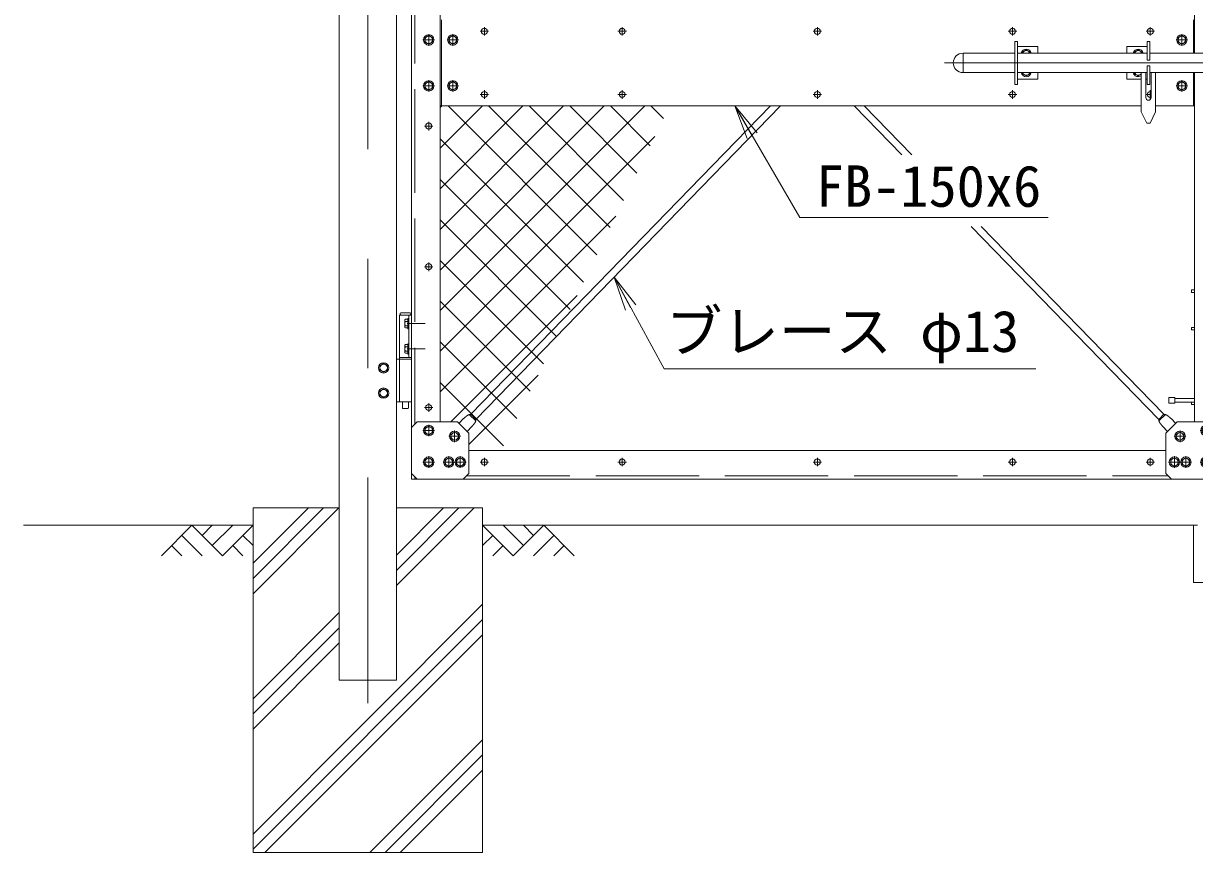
# Model space of a CAD drawing. Units: millimetres, scale not verified. Extents: x -6300 to 6300, y -4455 to 4455.
# Drawn here: x -4259 to -2219, y -1408 to 36 of the extents above; entities that cross this region are included whole.
import ezdxf
from ezdxf.enums import TextEntityAlignment as Align

# ---------------------------------------------------------------- set-up
doc = ezdxf.new("R2010")
doc.units = ezdxf.units.MM
doc.header["$LTSCALE"] = 30
doc.linetypes.add('DASHED', pattern=[7.5, 6, -1.5])
doc.linetypes.add('USER1', pattern=[50.8, 31.75, -6.35, 6.35, -6.35])
for name, color, linetype, lineweight in [('0-1_D-STR1', 1, 'Continuous', 18), ('0-2_D-BMK', 2, 'USER1', 13), ('0-3_D-STR4', 7, 'Continuous', 9), ('0-4_D-BGD', 7, 'Continuous', 9), ('0-5_D-DCR-HCH', 7, 'Continuous', 9), ('0-6_D-STR-DIM', 7, 'Continuous', 9), ('0-7_0', 7, 'Continuous', 9), ('0-8_D-STR-TXT', 7, 'Continuous', 9), ('0-9_D-STR3', 3, 'Continuous', 13), ('0-A_D-STR2', 7, 'Continuous', 9)]:
    doc.layers.add(name, color=color, linetype=linetype, lineweight=lineweight)
doc.styles.add('ＭＳ ゴシック', font='')
doc.styles.get('ＭＳ ゴシック').set_extended_font_data('MS Gothic')

# ---------------------------------------------------------------- blocks, each defined once
blk = doc.blocks.new('U29')
at = {"layer": '0-2_D-BMK'}
for p, q in [((300, 0), (-300, 0)), ((0, -300), (0, 300))]:
    blk.add_line(p, q, dxfattribs=at)
at = {"layer": '0-9_D-STR3'}
blk.add_lwpolyline([(194.9, 112.5), (0, 225), (-194.9, 112.5), (-194.9, -112.5), (0, -225), (194.9, -112.5)], close=True, dxfattribs=at)
for radius in [270, 194.9]:
    blk.add_circle((0, 0), radius, dxfattribs=at)
blk = doc.blocks.new('U50')
at = {"layer": '0-9_D-STR3'}
blk.add_line((2700, -2400), (2100, -3000), dxfattribs=at)
blk.add_lwpolyline([(2700, -2400), (2700, -300), (2400, 0), (0, 0), (-300, -300), (-300, -2700), (0, -3000), (2100, -3000)], dxfattribs=at)
at = {"layer": '0-6_D-STR-DIM'}
for p in [(600, -900), (1650.1, -900), (2250.1, -900), (600, -2550), (1956.2, -2243.8)]:
    blk.add_blockref('U29', p, dxfattribs=at)
blk = doc.blocks.new('U53')
at = {"layer": '0-2_D-BMK'}
for p, q in [((721.6, -450), (-409.6, -450)), ((721.6, -1770), (-409.6, -1770))]:
    blk.add_line(p, q, dxfattribs=at)
at = {"layer": '0-9_D-STR3'}
for p, q in [((-630, 0), (0, 0)), ((-630, 0), (-630, -4530)), ((-75, 120), (-555, 120)), ((-555, 0), (-75, 0)), ((-135, 0), (-135, -2220)), ((0, 0), (0, -4530)), ((-348, -281.1), (-348, -618.9)), ((-315.6, -225), (-183, -225)), ((-315.6, -337.2), (-183, -337.2)), ((-315.6, -562.8), (-183, -562.8)), ((-183, -180), (-135, -180)), ((-183, -225), (-183, -675)), ((-135, -180), (-135, -720)), ((-315.6, -675), (-183, -675)), ((-348, -1601.1), (-348, -1938.9)), ((-315.6, -1545), (-183, -1545)), ((-315.6, -1657.2), (-183, -1657.2)), ((-183, -1500), (-135, -1500)), ((-183, -1545), (-183, -1995)), ((-135, -1500), (-135, -2040)), ((-780, -2310), (-630, -2310)), ((-630, -2220), (0, -2220)), ((-630, -2310), (0, -2310)), ((-315.6, -1882.8), (-183, -1882.8)), ((-315.6, -1995), (-183, -1995)), ((-1455, -2535), (-1650, -2647.2)), ((-1650, -2647.2), (-1650, -2872.8)), ((-1455, -2985), (-1650, -2872.8)), ((-1455, -2535), (-1260, -2647.2)), ((-1455, -2985), (-1260, -2872.8)), ((-1260, -2647.2), (-1260, -2872.8)), ((-1455, -3855), (-1650, -3967.2)), ((-1650, -4192.8), (-1650, -3967.2)), ((-1455, -4305), (-1650, -4192.8)), ((-1455, -3855), (-1260, -3967.2)), ((-1455, -4305), (-1260, -4192.8)), ((-1260, -4192.8), (-1260, -3967.2)), ((-780, -4530), (-630, -4530)), ((-630, -4530), (0, -4530)), ((-475.5, -4530), (-475.5, -4860)), ((-475.5, -4860), (-445.5, -4890)), ((-445.5, -4890), (-184.5, -4890)), ((-184.5, -4890), (-154.5, -4860)), ((-154.5, -4530), (-154.5, -4860))]:
    blk.add_line(p, q, dxfattribs=at)
for points in [[(-183, -180), (-183, -720), (-135, -720)], [(-183, -1500), (-183, -2040), (-135, -2040)]]:
    blk.add_lwpolyline(points, dxfattribs=at)
for centre, radius in [((-1455, -2760), 270), ((-1455, -2760), 195), ((-1455, -4080), 270), ((-1455, -4080), 195)]:
    blk.add_circle(centre, radius, dxfattribs=at)
for centre, radius, start, end in [((-537.5, 60), 62.5, 106.2602, 253.7398), ((-92.5, 60), 62.5, 286.2602, 73.7398), ((-283.2, -281.1), 64.8, 120, 240), ((-135.6, -450), 212.4, 147.93138, 212.06862), ((-283.2, -618.9), 64.8, 120, 240), ((-283.2, -1601.1), 64.8, 120, 240), ((-135.6, -1770), 212.4, 147.93138, 212.06862), ((-283.2, -1938.9), 64.8, 120, 240)]:
    blk.add_arc(centre, radius, start, end, dxfattribs=at)
blk = doc.blocks.new('_Open')
at = {"layer": '0-7_0'}
blk.add_line((-30, 5), (0, 0), dxfattribs=at)
blk.add_lwpolyline([(-30, -5), (0, 0), (-30, 0)], dxfattribs=at)

msp = doc.modelspace()

# ---------------------------------------------------------------- linework, layer by layer
at = {"layer": '0-1_D-STR1'}
for p, q in [((-3709.41, 717.16), (-3709.41, -1107.84)), ((-3583.41, 602.16), (-3583.41, -667.84)), ((-3533.41, 592.16), (-3533.41, -657.84)), ((-2219.41, 592.16), (-2219.41, -15.84)), ((-3531.41, 42.16), (-3531.41, -107.84)), ((-2221.41, 42.16), (-2221.41, -15.84)), ((-2221.41, -49.84), (-2221.41, -107.84)), ((-2219.41, -49.84), (-2219.41, -657.84)), ((-2312.16, -107.84), (-3533.41, -107.84)), ((-2219.41, -107.84), (-2287.16, -107.84)), ((-3483.41, -707.84), (-2269.41, -707.84)), ((-3583.41, -747.84), (-3583.41, -757.84)), ((-3583.41, -757.84), (-3573.41, -757.84)), ((-3493.41, -757.84), (-2259.41, -757.84))]:
    msp.add_line(p, q, dxfattribs=at)
at = {"layer": '0-1_D-STR1', "linetype": 'DASHED'}
for p, q in [((-3577.41, 596.16), (-3577.41, -661.84)), ((-3577.41, -753.84), (-3577.41, -757.84)), ((-3487.41, -751.84), (-2265.41, -751.84))]:
    msp.add_line(p, q, dxfattribs=at)
at = {"layer": '0-1_D-STR1'}
msp.add_lwpolyline([(-3709.41, -1107.84), (-3609.41, -1107.84), (-3609.41, 717.16)], dxfattribs=at)
at = {"layer": '0-2_D-BMK'}
for p, q in [((-3659.41, 769.16), (-3659.41, -1147.84)), ((-3463.85, 22.16), (-3448.97, 22.16)), ((-3456.41, 29.6), (-3456.41, 14.72)), ((-3223.85, 22.16), (-3208.97, 22.16)), ((-3216.41, 29.6), (-3216.41, 14.72)), ((-2883.85, 22.16), (-2868.97, 22.16)), ((-2876.41, 29.6), (-2876.41, 14.72)), ((-2543.85, 22.16), (-2528.97, 22.16)), ((-2536.41, 29.6), (-2536.41, 14.72)), ((-2303.85, 22.16), (-2288.97, 22.16)), ((-2296.41, 29.6), (-2296.41, 14.72)), ((-1724.66, -32.84), (-2654.66, -32.84)), ((-3456.41, -95.28), (-3456.41, -80.4)), ((-3216.41, -95.28), (-3216.41, -80.4)), ((-2876.41, -95.28), (-2876.41, -80.4)), ((-2536.41, -95.28), (-2536.41, -80.4)), ((-2296.41, -95.28), (-2296.41, -80.4)), ((-3463.85, -87.84), (-3448.97, -87.84)), ((-3223.85, -87.84), (-3208.97, -87.84)), ((-2883.85, -87.84), (-2868.97, -87.84)), ((-2543.85, -87.84), (-2528.97, -87.84)), ((-2303.85, -87.84), (-2295.16, -87.84)), ((-3553.41, -135.4), (-3553.41, -150.28)), ((-3560.85, -142.84), (-3545.97, -142.84)), ((-3553.41, -380.4), (-3553.41, -395.28)), ((-3560.85, -387.84), (-3545.97, -387.84)), ((-3553.41, -625.4), (-3553.41, -640.28)), ((-3560.85, -632.84), (-3545.97, -632.84)), ((-3463.85, -727.84), (-3448.97, -727.84)), ((-3456.41, -720.4), (-3456.41, -735.28)), ((-3223.85, -727.84), (-3208.97, -727.84)), ((-3216.41, -720.4), (-3216.41, -735.28)), ((-2883.85, -727.84), (-2868.97, -727.84)), ((-2876.41, -720.4), (-2876.41, -735.28)), ((-2543.85, -727.84), (-2528.97, -727.84)), ((-2536.41, -720.4), (-2536.41, -735.28)), ((-2303.85, -727.84), (-2288.97, -727.84)), ((-2296.41, -720.4), (-2296.41, -735.28))]:
    msp.add_line(p, q, dxfattribs=at)
at = {"layer": '0-3_D-STR4'}
for p, q in [((-3709.41, -807.84), (-3859.41, -807.84)), ((-3859.41, -807.84), (-3859.41, -1407.84)), ((-3459.41, -807.84), (-3609.41, -807.84)), ((-3459.41, -807.84), (-3459.41, -1407.84)), ((-3859.41, -1407.84), (-3459.41, -1407.84))]:
    msp.add_line(p, q, dxfattribs=at)
at = {"layer": '0-4_D-BGD'}
for p, q in [((-3859.41, -837.84), (-4259.41, -837.84)), ((-3459.41, -837.84), (-2213.91, -837.84))]:
    msp.add_line(p, q, dxfattribs=at)
at = {"layer": '0-5_D-DCR-HCH'}
for p, q in [((-3859.41, -957.22), (-3710.03, -807.84)), ((-3859.41, -930.71), (-3736.54, -807.84)), ((-3859.41, -904.19), (-3763.06, -807.84)), ((-3609.41, -942.93), (-3474.32, -807.84)), ((-3609.41, -916.41), (-3500.84, -807.84)), ((-3609.41, -889.89), (-3527.36, -807.84)), ((-3965.84, -837.84), (-4019.05, -891.05)), ((-3983.57, -855.57), (-3947.94, -891.05)), ((-3965.84, -837.84), (-3912.62, -891.05)), ((-3948.19, -855.67), (-3930.36, -837.84)), ((-3930.36, -873.31), (-3894.89, -837.84)), ((-3912.62, -891.05), (-3859.41, -837.84)), ((-3877.15, -855.57), (-3859.41, -873.23)), ((-3406.2, -891.05), (-3459.41, -837.84)), ((-3441.67, -855.57), (-3459.41, -873.23)), ((-3388.46, -873.31), (-3423.94, -837.84)), ((-3352.99, -837.84), (-3406.2, -891.05)), ((-3370.72, -855.57), (-3388.46, -837.84)), ((-3335.25, -855.57), (-3370.89, -891.05)), ((-3352.99, -837.84), (-3299.78, -891.05)), ((-4001.31, -873.31), (-3983.49, -891.05)), ((-3894.89, -873.31), (-3877.07, -891.05)), ((-3423.94, -873.31), (-3441.76, -891.05)), ((-3317.51, -873.31), (-3335.33, -891.05)), ((-3859.41, -1375.6), (-3459.41, -975.6)), ((-3859.41, -1139.89), (-3709.41, -989.89)), ((-3859.41, -1402.11), (-3459.41, -1002.11)), ((-3859.41, -1166.41), (-3709.41, -1016.41)), ((-3838.62, -1407.84), (-3459.41, -1028.63)), ((-3859.41, -1192.93), (-3709.41, -1042.93)), ((-3655.95, -1407.84), (-3459.41, -1211.3)), ((-3629.43, -1407.84), (-3459.41, -1237.82)), ((-3602.92, -1407.84), (-3459.41, -1264.33))]:
    msp.add_line(p, q, dxfattribs=at)
at = {"layer": '0-8_D-STR-TXT'}
for points in [[(-2474.41, -302.26), (-2906.97, -302.26), (-3019.26, -109.57)], [(-2495.99, -565.46), (-3143.36, -565.46), (-3229.39, -407.72)]]:
    msp.add_lwpolyline(points, dxfattribs=at)
at = {"layer": '0-9_D-STR3'}
for p, q in [((-2532.41, 4.66), (-2532.41, -70.34)), ((-2532.41, 4.66), (-2527.91, 4.66)), ((-2527.91, 4.66), (-2527.91, -70.34)), ((-2301.91, 4.66), (-2301.91, -27.84)), ((-2297.41, 4.66), (-2301.91, 4.66)), ((-2297.41, 4.66), (-2297.41, -27.84)), ((-2622.66, -15.84), (-2622.66, -49.84)), ((-2532.41, -15.84), (-2622.66, -15.84)), ((-2527.91, -4.34), (-2492.41, -4.34)), ((-2301.91, -15.84), (-2527.91, -15.84)), ((-2512.41, -10.34), (-2518.91, -14.08)), ((-2518.91, -14.08), (-2518.91, -15.84)), ((-2512.41, -10.34), (-2505.91, -14.08)), ((-2505.91, -14.08), (-2505.91, -15.84)), ((-2492.41, -4.34), (-2492.41, -15.84)), ((-2337.41, -4.34), (-2337.41, -15.84)), ((-2301.91, -4.34), (-2337.41, -4.34)), ((-2317.41, -10.34), (-2323.91, -14.08)), ((-2323.91, -14.08), (-2323.91, -15.84)), ((-2317.41, -10.34), (-2310.91, -14.08)), ((-2310.91, -14.08), (-2310.91, -15.84)), ((-2021.41, -15.84), (-2297.41, -15.84)), ((-2297.41, -27.84), (-2301.91, -27.84)), ((-2301.91, -37.84), (-2301.91, -70.34)), ((-2297.41, -37.84), (-2301.91, -37.84)), ((-2297.41, -37.84), (-2297.41, -70.34)), ((-2532.41, -49.84), (-2622.66, -49.84)), ((-2301.91, -49.84), (-2527.91, -49.84)), ((-2518.91, -49.84), (-2518.91, -51.6)), ((-2512.41, -55.34), (-2518.91, -51.6)), ((-2512.41, -55.34), (-2505.91, -51.6)), ((-2505.91, -49.84), (-2505.91, -51.6)), ((-2492.41, -49.84), (-2492.41, -61.34)), ((-2337.41, -49.84), (-2337.41, -61.34)), ((-2323.91, -49.84), (-2323.91, -51.6)), ((-2317.41, -55.34), (-2323.91, -51.6)), ((-2317.41, -55.34), (-2312.16, -52.32)), ((-2312.16, -49.84), (-2312.16, -117.84)), ((-2304.16, -49.84), (-2304.16, -93.34)), ((-2021.41, -49.84), (-2297.41, -49.84)), ((-2295.16, -49.84), (-2295.16, -93.34)), ((-2287.16, -49.84), (-2287.16, -117.84)), ((-2532.41, -70.34), (-2527.91, -70.34)), ((-2527.91, -61.34), (-2492.41, -61.34)), ((-2312.16, -61.34), (-2337.41, -61.34)), ((-2301.91, -61.34), (-2304.16, -61.34)), ((-2297.41, -70.34), (-2301.91, -70.34)), ((-2958.19, -107.84), (-3480.2, -644.71)), ((-2940.48, -107.84), (-3471.09, -653.57)), ((-2812.34, -107.84), (-2729.49, -193.05)), ((-2794.63, -107.84), (-2711.78, -193.05)), ((-2302.66, -137.84), (-2312.16, -117.84)), ((-2296.66, -137.84), (-2287.16, -117.84)), ((-2296.66, -137.84), (-2302.66, -137.84)), ((-2608.52, -317.46), (-2281.73, -653.57)), ((-2590.81, -317.46), (-2272.62, -644.71)), ((-2219.41, -427.84), (-2224.41, -427.84)), ((-2224.41, -427.84), (-2224.41, -432.34)), ((-2219.41, -432.34), (-2224.41, -432.34)), ((-2219.41, -493.34), (-2224.41, -493.34)), ((-2224.41, -493.34), (-2224.41, -497.84)), ((-2219.41, -497.84), (-2224.41, -497.84)), ((-2263.91, -625.34), (-2263.91, -615.34)), ((-2253.91, -615.34), (-2263.91, -615.34)), ((-2253.91, -625.34), (-2263.91, -625.34)), ((-2253.91, -625.34), (-2253.91, -615.34)), ((-2253.91, -617.34), (-2219.41, -617.34)), ((-2219.41, -623.34), (-2253.91, -623.34)), ((-2224.41, -623.34), (-2224.41, -627.84)), ((-2219.41, -627.84), (-2224.41, -627.84)), ((-3500.69, -660.55), (-3492.58, -652.21)), ((-3482.64, -645.13), (-3471.44, -656.02)), ((-3480.2, -644.71), (-3471.09, -653.57)), ((-2272.62, -644.71), (-2281.73, -653.57)), ((-2270.18, -645.13), (-2281.38, -656.02)), ((-2252.13, -660.55), (-2260.25, -652.21)), ((-3486.55, -674.7), (-3478.24, -666.15)), ((-2266.27, -674.7), (-2274.59, -666.15)), ((-2221.41, -837.84), (-2221.41, -937.84))]:
    msp.add_line(p, q, dxfattribs=at)
for points in [[(-3488.7, -648.82), (-3488.89, -648.97), (-3489.08, -649.13), (-3489.27, -649.29), (-3489.46, -649.45), (-3489.64, -649.61), (-3489.83, -649.77), (-3490.02, -649.93), (-3490.21, -650.09), (-3490.39, -650.25), (-3490.58, -650.41), (-3490.76, -650.57), (-3490.95, -650.73), (-3491.13, -650.89), (-3491.31, -651.05), (-3491.5, -651.22), (-3491.68, -651.38), (-3491.86, -651.54), (-3492.04, -651.71), (-3492.22, -651.87), (-3492.4, -652.04), (-3492.58, -652.21)], [(-3480.2, -644.71), (-3480.44, -644.75), (-3480.69, -644.79), (-3480.93, -644.82), (-3481.18, -644.86), (-3481.42, -644.9), (-3481.66, -644.93), (-3481.91, -644.98), (-3482.15, -645.02), (-3482.39, -645.07), (-3482.63, -645.12), (-3482.87, -645.18), (-3483.1, -645.25), (-3483.33, -645.32), (-3483.56, -645.4), (-3483.79, -645.49), (-3484.01, -645.58), (-3484.24, -645.68), (-3484.46, -645.79), (-3484.67, -645.9), (-3484.89, -646.01), (-3485.1, -646.14), (-3485.31, -646.26), (-3485.52, -646.39), (-3485.73, -646.53), (-3485.94, -646.66), (-3486.14, -646.8), (-3486.35, -646.95), (-3486.55, -647.1), (-3486.75, -647.25), (-3486.95, -647.4), (-3487.14, -647.55), (-3487.34, -647.71), (-3487.54, -647.86), (-3487.73, -648.02), (-3487.93, -648.18), (-3488.12, -648.34), (-3488.31, -648.5), (-3488.5, -648.66), (-3488.7, -648.82)], [(-2272.62, -644.71), (-2272.38, -644.75), (-2272.14, -644.79), (-2271.89, -644.82), (-2271.65, -644.86), (-2271.4, -644.9), (-2271.16, -644.93), (-2270.91, -644.98), (-2270.67, -645.02), (-2270.43, -645.07), (-2270.19, -645.12), (-2269.96, -645.18), (-2269.72, -645.25), (-2269.49, -645.32), (-2269.26, -645.4), (-2269.03, -645.49), (-2268.81, -645.58), (-2268.59, -645.68), (-2268.37, -645.79), (-2268.15, -645.9), (-2267.93, -646.01), (-2267.72, -646.14), (-2267.51, -646.26), (-2267.3, -646.39), (-2267.09, -646.53), (-2266.88, -646.66), (-2266.68, -646.8), (-2266.48, -646.95), (-2266.27, -647.1), (-2266.07, -647.25), (-2265.88, -647.4), (-2265.68, -647.55), (-2265.48, -647.71), (-2265.29, -647.86), (-2265.09, -648.02), (-2264.9, -648.18), (-2264.7, -648.34), (-2264.51, -648.5), (-2264.32, -648.66), (-2264.13, -648.82)], [(-2264.13, -648.82), (-2263.94, -648.97), (-2263.75, -649.13), (-2263.56, -649.29), (-2263.37, -649.45), (-2263.18, -649.61), (-2262.99, -649.77), (-2262.8, -649.93), (-2262.62, -650.09), (-2262.43, -650.25), (-2262.24, -650.41), (-2262.06, -650.57), (-2261.88, -650.73), (-2261.69, -650.89), (-2261.51, -651.05), (-2261.33, -651.22), (-2261.15, -651.38), (-2260.96, -651.54), (-2260.78, -651.71), (-2260.6, -651.87), (-2260.42, -652.04), (-2260.25, -652.21)], [(-3474.96, -662.17), (-3475.11, -662.37), (-3475.26, -662.56), (-3475.42, -662.76), (-3475.57, -662.95), (-3475.72, -663.14), (-3475.88, -663.34), (-3476.03, -663.53), (-3476.19, -663.72), (-3476.34, -663.91), (-3476.5, -664.1), (-3476.65, -664.29), (-3476.81, -664.48), (-3476.96, -664.67), (-3477.12, -664.85), (-3477.28, -665.04), (-3477.44, -665.23), (-3477.59, -665.41), (-3477.75, -665.6), (-3477.91, -665.78), (-3478.08, -665.97), (-3478.24, -666.15)], [(-3471.09, -653.57), (-3471.12, -653.81), (-3471.15, -654.06), (-3471.18, -654.3), (-3471.21, -654.55), (-3471.24, -654.79), (-3471.27, -655.04), (-3471.31, -655.28), (-3471.35, -655.52), (-3471.39, -655.77), (-3471.44, -656.01), (-3471.49, -656.25), (-3471.55, -656.48), (-3471.62, -656.72), (-3471.69, -656.95), (-3471.77, -657.18), (-3471.86, -657.4), (-3471.95, -657.63), (-3472.05, -657.85), (-3472.15, -658.07), (-3472.26, -658.29), (-3472.38, -658.51), (-3472.5, -658.72), (-3472.62, -658.94), (-3472.75, -659.15), (-3472.88, -659.36), (-3473.02, -659.57), (-3473.16, -659.77), (-3473.3, -659.98), (-3473.44, -660.18), (-3473.59, -660.39), (-3473.74, -660.59), (-3473.89, -660.79), (-3474.04, -660.99), (-3474.19, -661.19), (-3474.34, -661.39), (-3474.5, -661.58), (-3474.65, -661.78), (-3474.8, -661.98), (-3474.96, -662.17)], [(-2281.73, -653.57), (-2281.7, -653.81), (-2281.67, -654.06), (-2281.64, -654.3), (-2281.61, -654.55), (-2281.58, -654.79), (-2281.55, -655.04), (-2281.51, -655.28), (-2281.47, -655.52), (-2281.43, -655.77), (-2281.38, -656.01), (-2281.33, -656.25), (-2281.27, -656.48), (-2281.21, -656.72), (-2281.13, -656.95), (-2281.05, -657.18), (-2280.97, -657.4), (-2280.87, -657.63), (-2280.77, -657.85), (-2280.67, -658.07), (-2280.56, -658.29), (-2280.44, -658.51), (-2280.32, -658.72), (-2280.2, -658.94), (-2280.07, -659.15), (-2279.94, -659.36), (-2279.8, -659.57), (-2279.67, -659.77), (-2279.52, -659.98), (-2279.38, -660.18), (-2279.23, -660.39), (-2279.09, -660.59), (-2278.94, -660.79), (-2278.78, -660.99), (-2278.63, -661.19), (-2278.48, -661.39), (-2278.33, -661.58), (-2278.17, -661.78), (-2278.02, -661.98), (-2277.87, -662.17)], [(-2277.87, -662.17), (-2277.71, -662.37), (-2277.56, -662.56), (-2277.41, -662.76), (-2277.25, -662.95), (-2277.1, -663.14), (-2276.95, -663.34), (-2276.79, -663.53), (-2276.64, -663.72), (-2276.48, -663.91), (-2276.33, -664.1), (-2276.17, -664.29), (-2276.02, -664.48), (-2275.86, -664.67), (-2275.7, -664.85), (-2275.54, -665.04), (-2275.39, -665.23), (-2275.23, -665.41), (-2275.07, -665.6), (-2274.91, -665.78), (-2274.75, -665.97), (-2274.59, -666.15)], [(-2221.41, -937.84), (-2187.41, -937.84), (-2187.41, -837.84)]]:
    msp.add_lwpolyline(points, dxfattribs=at)
for centre in [(-3456.41, 22.16), (-3216.41, 22.16), (-2876.41, 22.16), (-2536.41, 22.16), (-2296.41, 22.16), (-3456.41, -87.84), (-3216.41, -87.84), (-2876.41, -87.84), (-2536.41, -87.84), (-3553.41, -142.84), (-3553.41, -387.84), (-3553.41, -632.84), (-3456.41, -727.84), (-3216.41, -727.84), (-2876.41, -727.84), (-2536.41, -727.84), (-2296.41, -727.84)]:
    msp.add_circle(centre, 5.25, dxfattribs=at)
for centre, radius, start, end in [((-2622.66, -32.84), 17, 90, 270), ((-2512.41, -17.84), 9, 12.83959, 167.16041), ((-2512.41, -17.84), 6.5, 17.92021, 162.07979), ((-2317.41, -17.84), 9, 12.83959, 167.16041), ((-2317.41, -17.84), 6.5, 17.92021, 162.07979), ((-2512.41, -47.84), 9, 192.83959, 347.16041), ((-2512.41, -47.84), 6.5, 197.92021, 342.07979), ((-2317.41, -47.84), 9, 192.83959, 305.68533), ((-2317.41, -47.84), 6.5, 197.92022, 323.87107), ((-2299.66, -93.34), 4.5, 180, 0), ((-2296.41, -87.84), 5.25, 76.22231, 283.77769)]:
    msp.add_arc(centre, radius, start, end, dxfattribs=at)
at = {"layer": '0-A_D-STR2'}
for p, q in [((-3533.41, -110.68), (-3530.57, -107.84)), ((-3533.41, -181.39), (-3459.86, -107.84)), ((-3533.41, -252.1), (-3389.15, -107.84)), ((-3533.41, -322.81), (-3318.44, -107.84)), ((-3533.41, -393.52), (-3247.73, -107.84)), ((-3533.41, -464.23), (-3177.02, -107.84)), ((-3260.39, -367.18), (-3519.73, -107.84)), ((-3237.15, -319.7), (-3449.02, -107.84)), ((-3213.92, -272.23), (-3378.31, -107.84)), ((-3190.68, -224.76), (-3307.6, -107.84)), ((-3167.44, -177.28), (-3236.89, -107.84)), ((-3144.2, -129.81), (-3166.18, -107.84)), ((-3533.41, -534.94), (-3159.47, -161)), ((-3283.63, -414.65), (-3533.41, -164.87)), ((-3306.87, -462.12), (-3533.41, -235.58)), ((-3533.41, -605.65), (-3227.27, -299.51)), ((-3330.1, -509.6), (-3533.41, -306.29)), ((-3353.34, -557.07), (-3533.41, -377)), ((-3376.58, -604.55), (-3533.41, -447.71)), ((-3514.89, -657.84), (-3295.06, -438.01)), ((-3399.81, -652.02), (-3533.41, -518.42)), ((-3423.05, -699.49), (-3533.41, -589.13)), ((-3483.41, -697.07), (-3362.86, -576.52))]:
    msp.add_line(p, q, dxfattribs=at)

# ---------------------------------------------------------------- block references
at = {"layer": '0-6_D-STR-DIM', "xscale": 0.03333333, "yscale": 0.03333333}
for name, p in [('U29', (-3553.41, 7.16)), ('U29', (-3511.41, 7.16)), ('U29', (-2241.41, 7.16)), ('U29', (-3553.41, -72.84)), ('U29', (-3511.41, -72.84)), ('U29', (-2241.41, -72.84)), ('U53', (-3583.41, -471.84))]:
    msp.add_blockref(name, p, dxfattribs=at)
at = {"layer": '0-6_D-STR-DIM', "yscale": 0.03333333, "rotation": 180}
for p, xscale in [((-3573.41, -757.84), -0.03333333), ((-2179.41, -757.84), 0.03333333)]:
    msp.add_blockref('U50', p, dxfattribs=dict(at, xscale=xscale))
at = {"layer": '0-8_D-STR-TXT', "xscale": 2, "yscale": 2}
for p, rotation in [((-3020.27, -107.84), 120.23058), ((-3230.35, -405.96), 118.60767)]:
    msp.add_blockref('_Open', p, dxfattribs=dict(at, rotation=rotation))

# ---------------------------------------------------------------- texts
at = {"layer": '0-8_D-STR-TXT', "style": 'ＭＳ ゴシック'}
for s, p in [('FB-150x6', (-2879.01, -305.06)), ('ブレース φ13', (-3140.18, -557.78))]:
    msp.add_text(s, height=72.14, dxfattribs=at).set_placement(p, align=Align.BOTTOM_LEFT)

doc.saveas('drawing.dxf')
